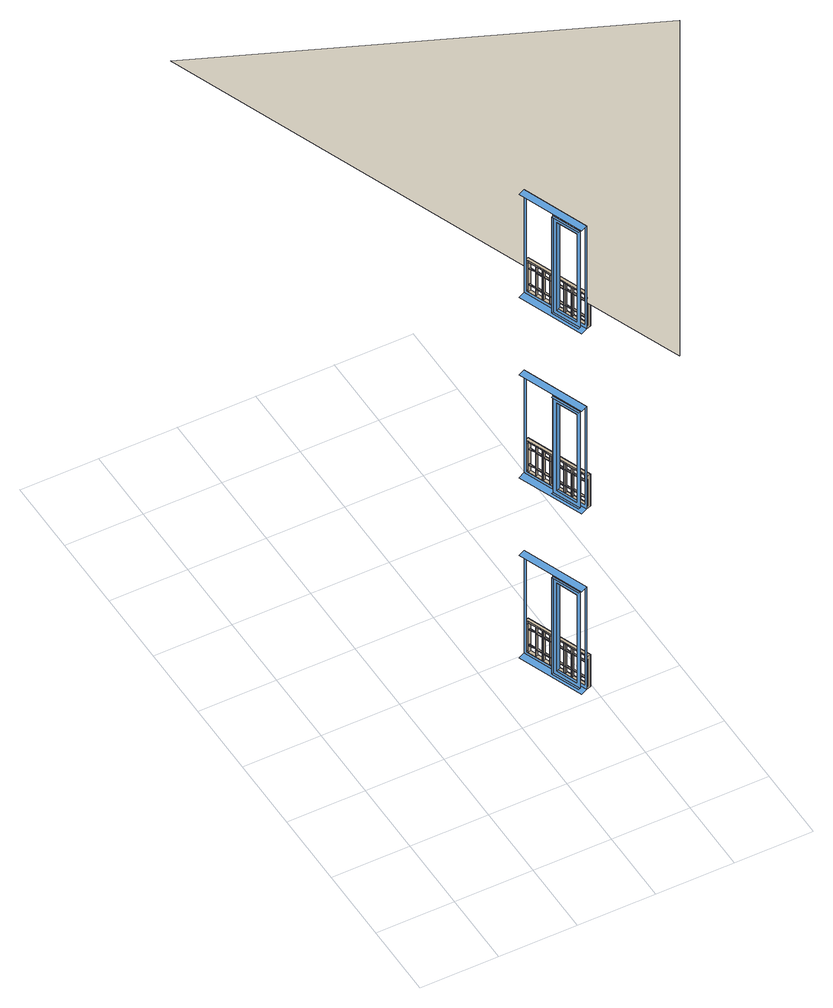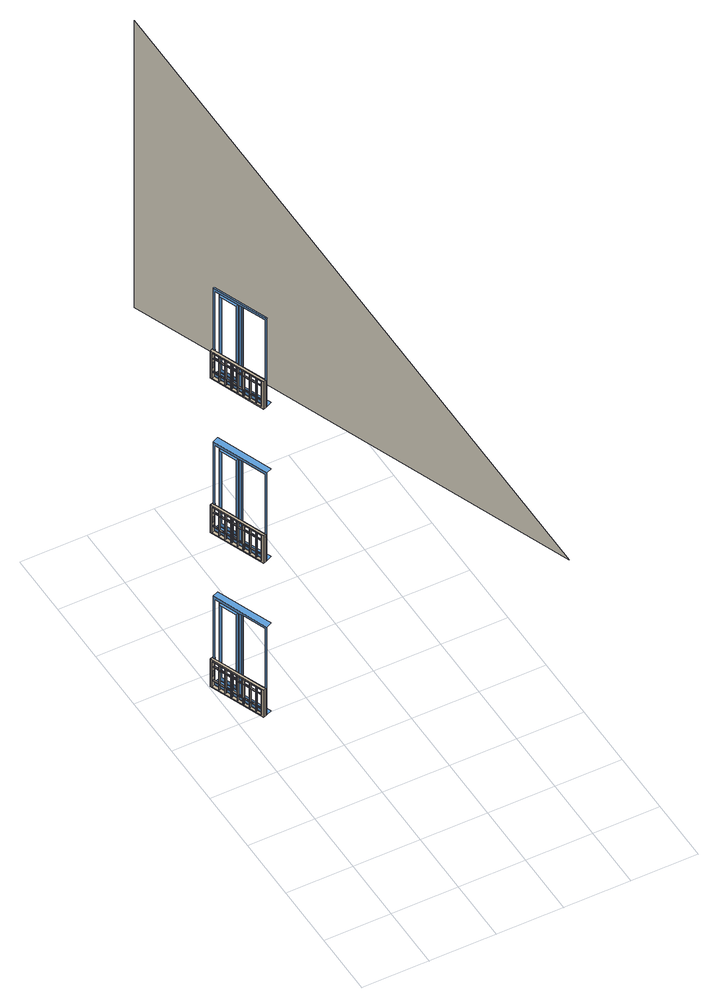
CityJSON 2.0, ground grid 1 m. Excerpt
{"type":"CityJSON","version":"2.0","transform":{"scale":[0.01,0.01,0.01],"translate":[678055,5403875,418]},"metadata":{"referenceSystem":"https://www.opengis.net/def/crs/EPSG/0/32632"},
"CityObjects":{
"building1":{"type":"Building","attributes":{"name":"building","dataAvailable":"Sufficient","opendrive_identifier_modelDate":"13-06-17","opendrive_identifier_modelName":"892_SAVe_Ingolstadt","opendrive_identifier_modelVendor":"3D Mapping Solutions","opendrive_identifier_roadObjectName":"building","opendrive_identifier_sourceFileName":"2019-11-29_SAVe_Ingolstadt_Prio5","opendrive_roadObject_dynamic":"false","opendrive_roadObject_orientation":"none","opendrive_roadObject_type":"BUILDING","opendrive_road_length":"211.9635830812","opendrive_road_rule":"RIGHTHANDTRAFFIC","measuredHeight":15.26},"children":["building1-1","building1-2","building1-3"],"geometry":[{"type":"MultiSurface","lod":"3","boundaries":[[[0,1,2,3]],[[4,5,6,7]],[[8,9,10,11]],[[12,13,0,3]],[[14,15,4,7]],[[16,17,18,19]],[[2,1,20,21]],[[6,5,22,23]],[[16,19,8,11],[24,25,26,27]],[[2,21,12,3],[28,29,30,31]],[[6,23,14,7],[32,33,34,35]],[[36,37,38,39]],[[40,41,42,43]],[[44,45,46,47]],[[48,49,50,51]],[[52,53,54,55]],[[56,57,58,59]],[[60,24,25,61]],[[62,28,29,63]],[[64,32,33,65]],[[66,27,24,60]],[[67,31,28,62]],[[68,35,32,64]],[[52,55,69,70,71,72,73,74,75,76,77,78]],[[79,80,81,82]],[[83,84,85,86]],[[87,88,89,90]],[[91,92,93,94]],[[95,96,97,98]],[[99,100,101,102]],[[82,91,94,79]],[[86,95,98,83]],[[90,99,102,87]],[[39,36,43,40],[103,104,79,94,105,106,91,82]],[[47,44,51,48],[107,108,83,98,109,110,95,86]],[[55,52,59,56],[111,112,87,102,113,114,99,90]]],"semantics":{"surfaces":[{"type":"Window","@cityeditor:layer":"Unclassified.LoD3"},{"type":"WallSurface"}],"values":[0,0,0,0,0,0,0,0,0,0,0,0,0,0,0,0,0,0,0,0,0,0,0,1,0,0,0,0,0,0,0,0,0,0,0,0]}}]},
"building1-1":{"type":"BuildingInstallation","attributes":{"@cityeditor:layer":"Unclassified.LoD3","relationToConstruction":"outside"},"parents":["building1"],"geometry":[{"type":"MultiSurface","lod":"3","boundaries":[[[115,116,117,118]],[[119,120,121,122,123,124,125,116,115,126,127,128],[129,130,131,132,133,134,135,136,137,138]],[[126,115,118,139]],[[139,118,117,140]],[[119,128,141,142]],[[143,142,141,144]],[[128,127,144,141]],[[145,40,146,147]],[[148,149,150,151]],[[152,153,154,155]],[[156,157,158,159]],[[160,153,154,161,162,163,164,165,166,167,168,169]],[[170,171,172,173,174,175,176,177,178,179,180,181]],[[182,183,184,185]],[[186,187,188,189]],[[190,191,192,193]],[[194,195,179,178]],[[196,197,198,199,200,201,202,203,204,205,206,207]],[[208,209,210,211]],[[212,213,151,150,214,215,216,217,218,219,220,221]],[[222,223,173,172]],[[224,225,226,227]],[[228,229,219,218]],[[230,231,232,233,191,190,234,235,236,237,157,156]],[[238,239,167,166]],[[152,240,241,242,239,238,243,244,245,246,247,155]],[[248,249,159,158,250,251,252,253,193,192,254,255]],[[155,247,161,154]],[[166,238,243,165]],[[256,257,258,259,183,182,260,261,262,263,225,224]],[[264,265,170,181]],[[130,129,266,267],[268,269,270,271],[209,208,211,210]],[[174,263,225,173]],[[272,246,247,273]],[[123,122,146,40,274,275,43,276]],[[160,231,232,169]],[[248,277,278,255]],[[279,280,273,272]],[[232,231,248,255]],[[129,138,137,136,135,134,133,132,281,266],[238,166,165,243]],[[282,283,277,284]],[[285,286,275,274],[267,266,281,287]],[[127,126,139,140,286,285,143,144]],[[283,288,289,290]],[[116,125,291,43,275,286,140,117]],[[120,119,142,143,285,274,40,145]],[[241,240,160,169]],[[292,293,294,295]],[[296,297,263,262]],[[268,221,212,269]],[[272,279,241,169,232,255,278,290,289,207,264,181,258,295,294,221,268,271,214,298,297,263,174,299,200,300,301,302,250,237,162,246]],[[269,268,271,270]],[[270,150,214,271]],[[280,240,241,279]],[[206,303,195,205]],[[216,215,304,305]],[[254,306,187,192]],[[303,264,181,180]],[[176,175,307,308]],[[306,278,290,309]],[[304,296,310,305]],[[311,312,206,205]],[[202,308,307,201]],[[220,219,229,313]],[[314,276,43,291]],[[312,289,207,206]],[[124,123,276,314]],[[309,312,311,188]],[[310,296,262,261]],[[242,241,169,168]],[[313,294,221,220]],[[180,259,183,179]],[[202,201,315,316]],[[252,317,318,251]],[[319,310,261,260]],[[203,202,316,320]],[[321,219,220,322]],[[217,216,305,323]],[[253,252,235,234]],[[180,179,195,303]],[[176,261,262,175]],[[324,184,183,259]],[[259,258,295,324]],[[245,244,164,163]],[[177,176,308,325]],[[187,306,309,188]],[[164,235,236,163]],[[191,233,254,192]],[[326,244,245,327]],[[165,164,244,243]],[[328,316,315,329]],[[280,273,247,161,157,158,330,331,332,199,223,173,225,226,149,150,270,269,212,293,292,257,170,265,196,288,283,277,248,231,160,240]],[[239,242,168,167]],[[324,313,229,184]],[[318,317,328,329]],[[233,232,255,254]],[[168,233,191,167]],[[236,235,252,251]],[[333,328,317,334]],[[335,327,245,163,236,251,318,329,315,201,307,175,262,296,304,215,336,322,220,313,324,259,180,303,206,312,309,306,254,233,168,242]],[[170,257,258,181]],[[297,298,149,226]],[[335,242,239,337]],[[338,292,257,256]],[[336,215,216,339]],[[212,221,294,293]],[[163,162,246,245]],[[326,337,239,167,191,192,187,188,311,205,195,179,183,184,229,219,321,339,216,305,310,261,176,308,202,316,328,317,252,235,164,244]],[[250,302,330,158]],[[162,237,157,161]],[[125,124,314,291]],[[329,301,302,318]],[[283,290,278,277]],[[297,226,225,263]],[[196,265,264,207]],[[301,300,332,331]],[[332,300,200,199]],[[292,295,258,257]],[[249,248,231,230]],[[215,214,298,304]],[[223,299,174,173]],[[287,131,130,267],[153,152,155,154]],[[330,302,301,331]],[[197,196,288,340]],[[153,160,240,152]],[[214,150,149,298]],[[289,288,196,207]],[[162,161,247,246]],[[201,200,300,315]],[[251,250,237,236]],[[250,158,157,237]],[[200,299,223,199]],[[171,170,265,341]],[[175,174,299,307]],[[213,212,293,342]],[[132,131,287,281],[280,279,272,273]],[[343,311,205,204]],[[342,293,294,313,229,228,323,305,304,298,149,148]],[[292,338,227,226,297,296,310,319,185,184,324,295]],[[284,277,278,306,187,186,334,317,318,302,330,344]],[[341,265,264,303,195,194,325,308,307,299,223,222]],[[283,282,345,331,301,329,328,333,189,188,309,290]],[[346,332,199,198]],[[340,288,289,312,311,343,320,316,315,300,332,346]],[[344,330,331,345]],[[122,121,147,146]],[[121,120,145,147]]]}]},
"building1-2":{"type":"BuildingInstallation","attributes":{"@cityeditor:layer":"Unclassified.LoD3","relationToConstruction":"outside"},"parents":["building1"],"geometry":[{"type":"MultiSurface","lod":"3","boundaries":[[[347,348,349,350]],[[351,352,353,354,355,356,357,348,347,358,359,360],[361,362,363,364,365,366,367,368,369,370]],[[358,347,350,371]],[[371,350,349,372]],[[351,360,373,374]],[[375,374,373,376]],[[360,359,376,373]],[[377,48,378,379]],[[380,381,382,383]],[[384,385,386,387]],[[388,389,390,391]],[[392,385,386,393,394,395,396,397,398,399,400,401]],[[402,403,404,405,406,407,408,409,410,411,412,413]],[[414,415,416,417]],[[418,419,420,421]],[[422,423,424,425]],[[426,427,411,410]],[[428,429,430,431,432,433,434,435,436,437,438,439]],[[440,441,442,443]],[[444,445,383,382,446,447,448,449,450,451,452,453]],[[454,455,405,404]],[[456,457,458,459]],[[460,461,451,450]],[[462,463,464,465,423,422,466,467,468,469,389,388]],[[470,471,399,398]],[[384,472,473,474,471,470,475,476,477,478,479,387]],[[480,481,391,390,482,483,484,485,425,424,486,487]],[[387,479,393,386]],[[398,470,475,397]],[[488,489,490,491,415,414,492,493,494,495,457,456]],[[496,497,402,413]],[[362,361,498,499],[500,501,502,503],[441,440,443,442]],[[406,495,457,405]],[[504,478,479,505]],[[355,354,378,48,506,507,51,508]],[[392,463,464,401]],[[480,509,510,487]],[[511,512,505,504]],[[464,463,480,487]],[[361,370,369,368,367,366,365,364,513,498],[470,398,397,475]],[[514,515,509,516]],[[517,518,507,506],[499,498,513,519]],[[359,358,371,372,518,517,375,376]],[[515,520,521,522]],[[348,357,523,51,507,518,372,349]],[[352,351,374,375,517,506,48,377]],[[473,472,392,401]],[[524,525,526,527]],[[528,529,495,494]],[[500,453,444,501]],[[504,511,473,401,464,487,510,522,521,439,496,413,490,527,526,453,500,503,446,530,529,495,406,531,432,532,533,534,482,469,394,478]],[[501,500,503,502]],[[502,382,446,503]],[[512,472,473,511]],[[438,535,427,437]],[[448,447,536,537]],[[486,538,419,424]],[[535,496,413,412]],[[408,407,539,540]],[[538,510,522,541]],[[536,528,542,537]],[[543,544,438,437]],[[434,540,539,433]],[[452,451,461,545]],[[546,508,51,523]],[[544,521,439,438]],[[356,355,508,546]],[[541,544,543,420]],[[542,528,494,493]],[[474,473,401,400]],[[545,526,453,452]],[[412,491,415,411]],[[434,433,547,548]],[[484,549,550,483]],[[551,542,493,492]],[[435,434,548,552]],[[553,451,452,554]],[[449,448,537,555]],[[485,484,467,466]],[[412,411,427,535]],[[408,493,494,407]],[[556,416,415,491]],[[491,490,527,556]],[[477,476,396,395]],[[409,408,540,557]],[[419,538,541,420]],[[396,467,468,395]],[[423,465,486,424]],[[558,476,477,559]],[[397,396,476,475]],[[560,548,547,561]],[[512,505,479,393,389,390,562,563,564,431,455,405,457,458,381,382,502,501,444,525,524,489,402,497,428,520,515,509,480,463,392,472]],[[471,474,400,399]],[[556,545,461,416]],[[550,549,560,561]],[[465,464,487,486]],[[400,465,423,399]],[[468,467,484,483]],[[565,560,549,566]],[[567,559,477,395,468,483,550,561,547,433,539,407,494,528,536,447,568,554,452,545,556,491,412,535,438,544,541,538,486,465,400,474]],[[402,489,490,413]],[[529,530,381,458]],[[567,474,471,569]],[[570,524,489,488]],[[568,447,448,571]],[[444,453,526,525]],[[395,394,478,477]],[[558,569,471,399,423,424,419,420,543,437,427,411,415,416,461,451,553,571,448,537,542,493,408,540,434,548,560,549,484,467,396,476]],[[482,534,562,390]],[[394,469,389,393]],[[357,356,546,523]],[[561,533,534,550]],[[515,522,510,509]],[[529,458,457,495]],[[428,497,496,439]],[[533,532,564,563]],[[564,532,432,431]],[[524,527,490,489]],[[481,480,463,462]],[[447,446,530,536]],[[455,531,406,405]],[[519,363,362,499],[385,384,387,386]],[[562,534,533,563]],[[429,428,520,572]],[[385,392,472,384]],[[446,382,381,530]],[[521,520,428,439]],[[394,393,479,478]],[[433,432,532,547]],[[483,482,469,468]],[[482,390,389,469]],[[432,531,455,431]],[[403,402,497,573]],[[407,406,531,539]],[[445,444,525,574]],[[364,363,519,513],[512,511,504,505]],[[575,543,437,436]],[[574,525,526,545,461,460,555,537,536,530,381,380]],[[524,570,459,458,529,528,542,551,417,416,556,527]],[[516,509,510,538,419,418,566,549,550,534,562,576]],[[573,497,496,535,427,426,557,540,539,531,455,454]],[[515,514,577,563,533,561,560,565,421,420,541,522]],[[578,564,431,430]],[[572,520,521,544,543,575,552,548,547,532,564,578]],[[576,562,563,577]],[[354,353,379,378]],[[353,352,377,379]]]}]},
"building1-3":{"type":"BuildingInstallation","attributes":{"@cityeditor:layer":"Unclassified.LoD3","relationToConstruction":"outside"},"parents":["building1"],"geometry":[{"type":"MultiSurface","lod":"3","boundaries":[[[579,580,77,581]],[[582,583,584,585,586,587,588,580,579,589,590,591],[592,593,594,595,596,597,598,599,600,601]],[[589,579,581,602]],[[602,581,77,78]],[[582,591,603,70]],[[69,70,603,604]],[[591,590,604,603]],[[605,56,606,607]],[[608,609,610,611]],[[612,613,614,615]],[[616,617,618,619]],[[620,613,614,621,622,623,624,625,626,627,628,629]],[[630,631,632,633,634,635,636,637,638,639,640,641]],[[642,643,644,645]],[[646,647,648,649]],[[650,651,652,653]],[[654,655,639,638]],[[656,657,658,659,660,661,662,663,664,665,666,667]],[[668,669,670,671]],[[672,673,611,610,674,675,676,677,678,679,680,681]],[[682,683,633,632]],[[684,685,686,687]],[[688,689,679,678]],[[690,691,692,693,651,650,694,695,696,697,617,616]],[[698,699,627,626]],[[612,700,701,702,699,698,703,704,705,706,707,615]],[[708,709,619,618,710,711,712,713,653,652,714,715]],[[615,707,621,614]],[[626,698,703,625]],[[716,717,718,719,643,642,720,721,722,723,685,684]],[[724,725,630,641]],[[593,592,726,727],[728,729,730,731],[669,668,671,670]],[[634,723,685,633]],[[732,706,707,733]],[[586,585,606,56,734,735,59,736]],[[620,691,692,629]],[[708,737,738,715]],[[739,740,733,732]],[[692,691,708,715]],[[592,601,600,599,598,597,596,595,741,726],[698,626,625,703]],[[742,743,737,744]],[[745,746,735,734],[727,726,741,747]],[[590,589,602,78,746,745,69,604]],[[743,748,749,750]],[[580,588,751,59,735,746,78,77]],[[583,582,70,69,745,734,56,605]],[[701,700,620,629]],[[752,753,754,755]],[[756,757,723,722]],[[728,681,672,729]],[[732,739,701,629,692,715,738,750,749,667,724,641,718,755,754,681,728,731,674,758,757,723,634,759,660,760,761,762,710,697,622,706]],[[729,728,731,730]],[[730,610,674,731]],[[740,700,701,739]],[[666,763,655,665]],[[676,675,764,765]],[[714,766,647,652]],[[763,724,641,640]],[[636,635,767,768]],[[766,738,750,769]],[[764,756,770,765]],[[771,772,666,665]],[[662,768,767,661]],[[680,679,689,773]],[[774,736,59,751]],[[772,749,667,666]],[[587,586,736,774]],[[769,772,771,648]],[[770,756,722,721]],[[702,701,629,628]],[[773,754,681,680]],[[640,719,643,639]],[[662,661,775,776]],[[712,777,778,711]],[[779,770,721,720]],[[663,662,776,780]],[[781,679,680,782]],[[677,676,765,783]],[[713,712,695,694]],[[640,639,655,763]],[[636,721,722,635]],[[784,644,643,719]],[[719,718,755,784]],[[705,704,624,623]],[[637,636,768,785]],[[647,766,769,648]],[[624,695,696,623]],[[651,693,714,652]],[[786,704,705,787]],[[625,624,704,703]],[[788,776,775,789]],[[740,733,707,621,617,618,790,791,792,659,683,633,685,686,609,610,730,729,672,753,752,717,630,725,656,748,743,737,708,691,620,700]],[[699,702,628,627]],[[784,773,689,644]],[[778,777,788,789]],[[693,692,715,714]],[[628,693,651,627]],[[696,695,712,711]],[[793,788,777,794]],[[795,787,705,623,696,711,778,789,775,661,767,635,722,756,764,675,796,782,680,773,784,719,640,763,666,772,769,766,714,693,628,702]],[[630,717,718,641]],[[757,758,609,686]],[[795,702,699,797]],[[798,752,717,716]],[[796,675,676,799]],[[672,681,754,753]],[[623,622,706,705]],[[786,797,699,627,651,652,647,648,771,665,655,639,643,644,689,679,781,799,676,765,770,721,636,768,662,776,788,777,712,695,624,704]],[[710,762,790,618]],[[622,697,617,621]],[[588,587,774,751]],[[789,761,762,778]],[[743,750,738,737]],[[757,686,685,723]],[[656,725,724,667]],[[761,760,792,791]],[[792,760,660,659]],[[752,755,718,717]],[[709,708,691,690]],[[675,674,758,764]],[[683,759,634,633]],[[747,594,593,727],[613,612,615,614]],[[790,762,761,791]],[[657,656,748,800]],[[613,620,700,612]],[[674,610,609,758]],[[749,748,656,667]],[[622,621,707,706]],[[661,660,760,775]],[[711,710,697,696]],[[710,618,617,697]],[[660,759,683,659]],[[631,630,725,801]],[[635,634,759,767]],[[673,672,753,802]],[[595,594,747,741],[740,739,732,733]],[[803,771,665,664]],[[802,753,754,773,689,688,783,765,764,758,609,608]],[[752,798,687,686,757,756,770,779,645,644,784,755]],[[744,737,738,766,647,646,794,777,778,762,790,804]],[[801,725,724,763,655,654,785,768,767,759,683,682]],[[743,742,805,791,761,789,788,793,649,648,769,750]],[[806,792,659,658]],[[800,748,749,772,771,803,780,776,775,760,792,806]],[[804,790,791,805]],[[585,584,607,606]],[[584,583,605,607]]]}]}
},
"vertices":[
[268,254,18],[268,254,168],[270,255,168],[270,255,18],[268,254,580],[268,254,730],[270,255,730],[270,255,580],[284,219,299],[282,218,299],[268,254,299],[270,255,299],[284,219,18],[282,218,18],[284,219,580],[282,218,580],[270,255,449],[268,254,449],[282,218,449],[284,219,449],[282,218,168],[284,219,168],[282,218,730],[284,219,730],[272,250,442],[272,250,305],[282,223,305],[282,223,442],[272,250,161],[272,250,24],[282,223,24],[282,223,161],[272,250,723],[272,250,586],[282,223,586],[282,223,723],[292,218,454],[283,214,454],[251,298,454],[260,302,454],[260,302,294],[251,298,294],[283,214,294],[292,218,294],[292,218,173],[283,214,173],[251,298,173],[260,302,173],[260,302,13],[251,298,13],[283,214,13],[292,218,13],[292,218,735],[283,214,735],[251,298,735],[260,302,735],[260,302,575],[251,298,575],[283,214,575],[292,218,575],[277,252,442],[277,252,305],[277,252,161],[277,252,24],[277,252,723],[277,252,586],[287,225,442],[287,225,161],[287,225,723],[260,302,625],[260,302,621],[260,302,619],[260,302,616],[78,776,616],[340,94,1139],[340,94,616],[292,218,616],[292,218,621],[292,218,625],[275,262,299],[273,261,299],[273,261,449],[275,262,449],[275,262,18],[273,261,18],[273,261,168],[275,262,168],[275,262,580],[273,261,580],[273,261,730],[275,262,730],[277,258,449],[275,257,449],[275,257,299],[277,258,299],[277,258,168],[275,257,168],[275,257,18],[277,258,18],[277,258,730],[275,257,730],[275,257,580],[277,258,580],[261,298,449],[261,298,299],[291,221,299],[291,221,449],[261,298,168],[261,298,18],[291,221,18],[291,221,168],[261,298,730],[261,298,580],[291,221,580],[291,221,730],
[293,221,340],[294,218,340],[292,218,340],[291,221,340],[262,303,340],[262,303,298],[263,300,298],[263,300,294],[293,221,294],[293,221,298],[294,218,298],[293,221,344],[263,300,344],[263,300,340],[293,222,342],[293,222,296],[263,299,296],[263,299,342],[271,280,342],[274,270,342],[278,261,342],[282,251,342],[285,241,342],[289,232,342],[291,221,344],[292,218,344],[261,299,340],[260,302,340],[260,302,344],[261,299,344],[260,302,298],[261,299,294],[261,299,298],[292,234,296],[292,234,306],[292,232,306],[292,232,296],[268,291,296],[268,289,296],[270,290,296],[269,291,296],[273,282,296],[273,282,306],[274,280,306],[274,280,296],[268,289,306],[270,290,306],[270,290,307],[270,290,331],[270,290,332],[270,290,342],[268,289,342],[268,289,332],[268,289,331],[268,289,307],[283,250,306],[283,250,296],[285,251,296],[285,251,306],[285,251,307],[285,251,331],[285,251,332],[285,251,342],[283,250,342],[283,250,332],[283,250,331],[283,250,307],[286,243,342],[286,243,332],[287,241,332],[287,241,342],[275,271,342],[275,271,332],[276,270,332],[276,270,342],[271,281,342],[271,281,332],[272,279,332],[272,279,342],[282,252,342],[282,252,332],[279,260,306],[279,260,296],[281,261,296],[281,261,306],[281,261,307],[281,261,331],[281,261,332],[281,261,342],[279,260,342],[279,260,332],[279,260,331],[279,260,307],[294,222,314],[294,222,323],[296,223,323],[296,223,314],[290,231,306],[290,231,296],[292,232,307],[292,232,331],[292,232,332],[292,232,342],[290,231,342],[290,231,332],[290,231,331],[290,231,307],[284,253,296],[284,253,306],[288,243,296],[288,243,306],[289,242,306],[289,242,296],[290,233,342],[290,233,332],[271,281,296],[271,281,306],[271,281,307],[271,281,331],[273,282,342],[273,282,332],[273,282,331],[273,282,307],[268,291,342],[268,291,332],[268,291,306],[268,291,307],[268,291,331],[269,291,342],[269,291,332],[269,291,331],[269,291,307],[269,291,306],[272,279,306],[272,279,296],[274,280,307],[274,280,331],[274,280,332],[274,280,342],[272,279,331],[272,279,307],[286,243,296],[286,243,306],[286,243,307],[286,243,331],[288,243,342],[288,243,332],[288,243,331],[288,243,307],[282,252,307],[282,252,306],[297,224,342],[297,224,296],[294,222,307],[294,222,306],[296,223,306],[296,223,307],[266,300,307],[266,300,306],[266,304,294],[298,220,294],[291,221,294],[275,271,306],[275,271,307],[264,299,307],[264,299,306],[267,300,342],[276,270,296],[276,270,306],[275,271,296],[266,304,344],[298,220,344],[267,300,296],[279,262,306],[279,262,307],[276,270,307],[292,218,298],[287,241,306],[290,233,306],[290,233,307],[287,241,307],[289,242,331],[289,242,307],[292,234,307],[284,253,307],[281,263,307],[278,270,307],[277,272,307],[282,252,331],[292,234,331],[292,234,332],[275,271,331],[284,253,331],[284,253,332],[276,270,331],[289,242,332],[279,262,332],[279,262,331],[290,233,331],[291,221,298],[281,263,331],[281,263,332],[277,272,332],[277,272,331],[289,242,342],[281,263,342],[294,222,332],[294,222,331],[292,234,342],[287,241,331],[284,253,342],[266,300,332],[266,300,331],[278,270,332],[278,270,331],[277,272,306],[278,270,306],[281,263,306],[278,270,342],[277,272,342],[264,299,331],[296,223,331],[264,299,332],[287,241,296],[296,223,332],[279,262,296],[282,252,296],[290,233,296],[279,262,342],[277,272,296],[278,270,296],[281,263,296],
[293,221,59],[294,218,59],[292,218,59],[291,221,59],[262,303,59],[262,303,17],[263,300,17],[263,300,13],[293,221,13],[293,221,17],[294,218,17],[293,221,63],[263,300,63],[263,300,59],[293,222,61],[293,222,15],[263,299,15],[263,299,61],[271,280,61],[274,270,61],[278,261,61],[282,251,61],[285,241,61],[289,232,61],[291,221,63],[292,218,63],[261,299,59],[260,302,59],[260,302,63],[261,299,63],[260,302,17],[261,299,13],[261,299,17],[292,234,15],[292,234,25],[292,232,25],[292,232,15],[268,291,15],[268,289,15],[270,290,15],[269,291,15],[273,282,15],[273,282,25],[274,280,25],[274,280,15],[268,289,25],[270,290,25],[270,290,26],[270,290,50],[270,290,51],[270,290,61],[268,289,61],[268,289,51],[268,289,50],[268,289,26],[283,250,25],[283,250,15],[285,251,15],[285,251,25],[285,251,26],[285,251,50],[285,251,51],[285,251,61],[283,250,61],[283,250,51],[283,250,50],[283,250,26],[286,243,61],[286,243,51],[287,241,51],[287,241,61],[275,271,61],[275,271,51],[276,270,51],[276,270,61],[271,281,61],[271,281,51],[272,279,51],[272,279,61],[282,252,61],[282,252,51],[279,260,25],[279,260,15],[281,261,15],[281,261,25],[281,261,26],[281,261,50],[281,261,51],[281,261,61],[279,260,61],[279,260,51],[279,260,50],[279,260,26],[294,222,33],[294,222,42],[296,223,42],[296,223,33],[290,231,25],[290,231,15],[292,232,26],[292,232,50],[292,232,51],[292,232,61],[290,231,61],[290,231,51],[290,231,50],[290,231,26],[284,253,15],[284,253,25],[288,243,15],[288,243,25],[289,242,25],[289,242,15],[290,233,61],[290,233,51],[271,281,15],[271,281,25],[271,281,26],[271,281,50],[273,282,61],[273,282,51],[273,282,50],[273,282,26],[268,291,61],[268,291,51],[268,291,25],[268,291,26],[268,291,50],[269,291,61],[269,291,51],[269,291,50],[269,291,26],[269,291,25],[272,279,25],[272,279,15],[274,280,26],[274,280,50],[274,280,51],[274,280,61],[272,279,50],[272,279,26],[286,243,15],[286,243,25],[286,243,26],[286,243,50],[288,243,61],[288,243,51],[288,243,50],[288,243,26],[282,252,26],[282,252,25],[297,224,61],[297,224,15],[294,222,26],[294,222,25],[296,223,25],[296,223,26],[266,300,26],[266,300,25],[266,304,13],[298,220,13],[291,221,13],[275,271,25],[275,271,26],[264,299,26],[264,299,25],[267,300,61],[276,270,15],[276,270,25],[275,271,15],[266,304,63],[298,220,63],[267,300,15],[279,262,25],[279,262,26],[276,270,26],[292,218,17],[287,241,25],[290,233,25],[290,233,26],[287,241,26],[289,242,50],[289,242,26],[292,234,26],[284,253,26],[281,263,26],[278,270,26],[277,272,26],[282,252,50],[292,234,50],[292,234,51],[275,271,50],[284,253,50],[284,253,51],[276,270,50],[289,242,51],[279,262,51],[279,262,50],[290,233,50],[291,221,17],[281,263,50],[281,263,51],[277,272,51],[277,272,50],[289,242,61],[281,263,61],[294,222,51],[294,222,50],[292,234,61],[287,241,50],[284,253,61],[266,300,51],[266,300,50],[278,270,51],[278,270,50],[277,272,25],[278,270,25],[281,263,25],[278,270,61],[277,272,61],[264,299,50],[296,223,50],[264,299,51],[287,241,15],[296,223,51],[279,262,15],[282,252,15],[290,233,15],[279,262,61],[277,272,15],[278,270,15],[281,263,15],
[293,221,621],[294,218,621],[291,221,621],[262,303,621],[262,303,579],[263,300,579],[263,300,575],[293,221,575],[293,221,579],[294,218,579],[293,221,625],[263,300,625],[263,300,621],[293,222,623],[293,222,577],[263,299,577],[263,299,623],[271,280,623],[274,270,623],[278,261,623],[282,251,623],[285,241,623],[289,232,623],[291,221,625],[261,299,621],[261,299,625],[260,302,579],[261,299,575],[261,299,579],[292,234,577],[292,234,587],[292,232,587],[292,232,577],[268,291,577],[268,289,577],[270,290,577],[269,291,577],[273,282,577],[273,282,587],[274,280,587],[274,280,577],[268,289,587],[270,290,587],[270,290,588],[270,290,612],[270,290,613],[270,290,623],[268,289,623],[268,289,613],[268,289,612],[268,289,588],[283,250,587],[283,250,577],[285,251,577],[285,251,587],[285,251,588],[285,251,612],[285,251,613],[285,251,623],[283,250,623],[283,250,613],[283,250,612],[283,250,588],[286,243,623],[286,243,613],[287,241,613],[287,241,623],[275,271,623],[275,271,613],[276,270,613],[276,270,623],[271,281,623],[271,281,613],[272,279,613],[272,279,623],[282,252,623],[282,252,613],[279,260,587],[279,260,577],[281,261,577],[281,261,587],[281,261,588],[281,261,612],[281,261,613],[281,261,623],[279,260,623],[279,260,613],[279,260,612],[279,260,588],[294,222,595],[294,222,604],[296,223,604],[296,223,595],[290,231,587],[290,231,577],[292,232,588],[292,232,612],[292,232,613],[292,232,623],[290,231,623],[290,231,613],[290,231,612],[290,231,588],[284,253,577],[284,253,587],[288,243,577],[288,243,587],[289,242,587],[289,242,577],[290,233,623],[290,233,613],[271,281,577],[271,281,587],[271,281,588],[271,281,612],[273,282,623],[273,282,613],[273,282,612],[273,282,588],[268,291,623],[268,291,613],[268,291,587],[268,291,588],[268,291,612],[269,291,623],[269,291,613],[269,291,612],[269,291,588],[269,291,587],[272,279,587],[272,279,577],[274,280,588],[274,280,612],[274,280,613],[274,280,623],[272,279,612],[272,279,588],[286,243,577],[286,243,587],[286,243,588],[286,243,612],[288,243,623],[288,243,613],[288,243,612],[288,243,588],[282,252,588],[282,252,587],[297,224,623],[297,224,577],[294,222,588],[294,222,587],[296,223,587],[296,223,588],[266,300,588],[266,300,587],[266,304,575],[298,220,575],[291,221,575],[275,271,587],[275,271,588],[264,299,588],[264,299,587],[267,300,623],[276,270,577],[276,270,587],[275,271,577],[266,304,625],[298,220,625],[267,300,577],[279,262,587],[279,262,588],[276,270,588],[292,218,579],[287,241,587],[290,233,587],[290,233,588],[287,241,588],[289,242,612],[289,242,588],[292,234,588],[284,253,588],[281,263,588],[278,270,588],[277,272,588],[282,252,612],[292,234,612],[292,234,613],[275,271,612],[284,253,612],[284,253,613],[276,270,612],[289,242,613],[279,262,613],[279,262,612],[290,233,612],[291,221,579],[281,263,612],[281,263,613],[277,272,613],[277,272,612],[289,242,623],[281,263,623],[294,222,613],[294,222,612],[292,234,623],[287,241,612],[284,253,623],[266,300,613],[266,300,612],[278,270,613],[278,270,612],[277,272,587],[278,270,587],[281,263,587],[278,270,623],[277,272,623],[264,299,612],[296,223,612],[264,299,613],[287,241,577],[296,223,613],[279,262,577],[282,252,577],[290,233,577],[279,262,623],[277,272,577],[278,270,577],[281,263,577]
]}
